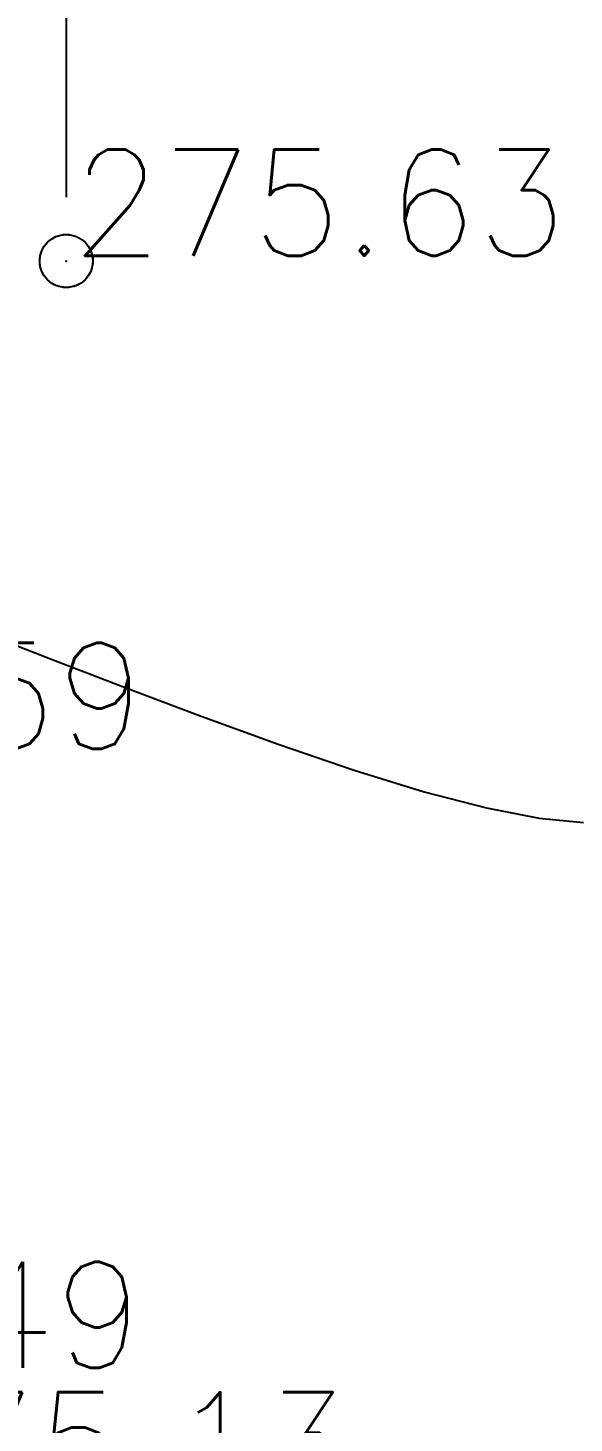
# Model space of a CAD drawing. Header units: millimetres. Extents: x 524954 to 526204, y 9523489 to 9524010.
# Drawn here: x 525446.78 to 525451.93, y 9523635.33 to 9523648.49 of the extents above; entities that cross this region are included whole.
import ezdxf

# ---------------------------------------------------------------- set-up
doc = ezdxf.new("R2010")
doc.units = ezdxf.units.MM
doc.header["$PDMODE"] = 32
doc.header["$PDSIZE"] = 0.5
doc.linetypes.add('CACHE2', pattern=[4.7625, 3.175, -1.5875])
for name, color, linetype in [('CN_05_00', 6, 'Continuous'), ('Réseau_Electrique', 1, 'CACHE2'), ('TopoAlt', 3, 'Continuous'), ('TOPOJIS', 7, 'Continuous')]:
    doc.layers.add(name, color=color, linetype=linetype)
doc.styles.add('Simplex 1.0', font='Simplex.shx', dxfattribs={"width": 0.99, "height": 1})

# ---------------------------------------------------------------- blocks, each defined once
blk = doc.blocks.new('TCPOINT M')
at = {"color": 0}
blk.add_point((0, 0), dxfattribs=at)
at = {"layer": 'TopoAlt', "style": 'Simplex 1.0', "width": 0.99}
blk.add_attdef('ALT', (0.15, 0.15), '', height=1, dxfattribs=at)
blk = doc.blocks.new('e004')
at = {"color": 0}
blk.add_line((0, 3.777478), (0, 0.25), dxfattribs=at)
for points in [[(-1.096503, 3.137365), (-1.096503, 3.412949), (1.096503, 4.142007), (1.096503, 4.417591)], [(-1.096503, 2.861781), (-1.096503, 3.137365), (1.096503, 3.866423), (1.096503, 4.142007)]]:
    blk.add_lwpolyline(points, dxfattribs=at)
blk.add_circle((0, 0), 0.25, dxfattribs=at)

msp = doc.modelspace()

# ---------------------------------------------------------------- linework, layer by layer
at = {"layer": 'CN_05_00', "elevation": 275, "flags": 128}
msp.add_lwpolyline([(525446.274, 9523642.819), (525446.956, 9523642.554), (525447.677, 9523642.275), (525448.417, 9523641.996), (525449.152, 9523641.73), (525449.86, 9523641.488), (525450.519, 9523641.284), (525451.105, 9523641.131), (525451.603, 9523641.036), (525452.021, 9523640.993)], dxfattribs=at)

# ---------------------------------------------------------------- block references
at = {"layer": 'Réseau_Electrique'}
msp.add_blockref('e004', (525447.146, 9523646.288), dxfattribs=at)
at = {"layer": 'TOPOJIS'}
ref = msp.add_blockref('TCPOINT M', (525447.146, 9523646.288, 275.63), dxfattribs=at)
ref.add_attrib('ALT', '275.63', (525447.196, 9523646.338, 275.63), dxfattribs={"layer": 'TopoAlt', "height": 1, "style": 'Simplex 1.0', "width": 0.99})
ref = msp.add_blockref('TCPOINT M', (525443.185, 9523641.638, 274.59), dxfattribs=at)
ref.add_attrib('ALT', '274.59', (525443.235, 9523641.688, 274.59), dxfattribs={"layer": 'TopoAlt', "height": 1, "style": 'Simplex 1.0', "width": 0.99})
ref = msp.add_blockref('TCPOINT M', (525443.165, 9523635.803, 274.49), dxfattribs=at)
ref.add_attrib('ALT', '274.49', (525443.215, 9523635.853, 274.49), dxfattribs={"layer": 'TopoAlt', "height": 1, "style": 'Simplex 1.0', "width": 0.99})
ref = msp.add_blockref('TCPOINT M', (525445.11, 9523634.572, 275.13), dxfattribs=at)
ref.add_attrib('ALT', '275.13', (525445.16, 9523634.622, 275.13), dxfattribs={"layer": 'TopoAlt', "height": 1, "style": 'Simplex 1.0', "width": 0.99})

doc.saveas('drawing.dxf')
